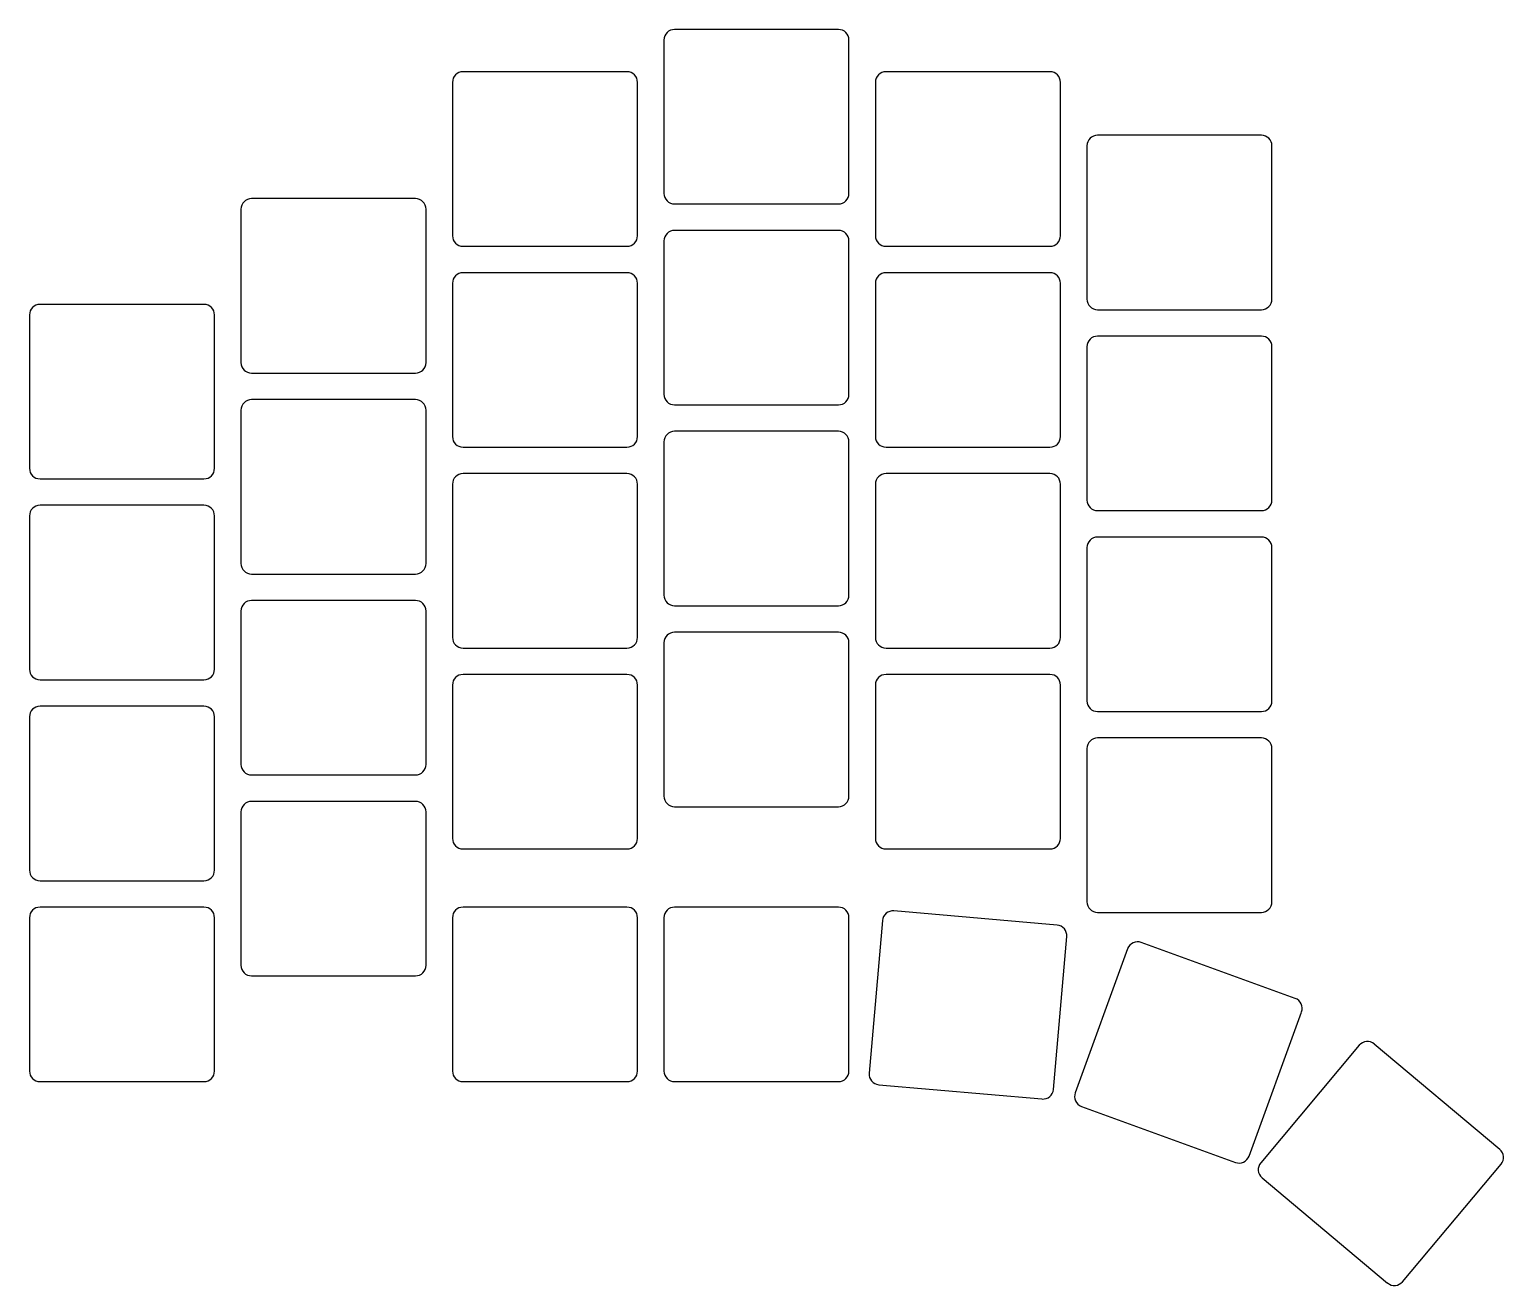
# Model space of a CAD drawing. Header units: millimetres. Extents: x 31 to 171, y -148 to -29.
import ezdxf

# ---------------------------------------------------------------- set-up
doc = ezdxf.new("R2010")
doc.units = ezdxf.units.MM

msp = doc.modelspace()

# ---------------------------------------------------------------- linework, layer by layer
for p, q in [((107.75, -28.75), (92.25, -28.75)), ((91.25, -29.75), (91.25, -44.25)), ((108.75, -44.25), (108.75, -29.75)), ((87.75, -32.75), (72.25, -32.75)), ((127.75, -32.75), (112.25, -32.75)), ((71.25, -33.75), (71.25, -48.25)), ((88.75, -48.25), (88.75, -33.75)), ((111.25, -33.75), (111.25, -48.25)), ((128.75, -48.25), (128.75, -33.75)), ((147.75, -38.75), (132.25, -38.75)), ((131.25, -39.75), (131.25, -54.25)), ((148.75, -54.25), (148.75, -39.75)), ((51.25, -45.75), (51.25, -60.25)), ((67.75, -44.75), (52.25, -44.75)), ((68.75, -60.25), (68.75, -45.75)), ((92.25, -45.25), (107.75, -45.25)), ((91.25, -48.75), (91.25, -63.25)), ((107.75, -47.75), (92.25, -47.75)), ((108.75, -63.25), (108.75, -48.75)), ((72.25, -49.25), (87.75, -49.25)), ((112.25, -49.25), (127.75, -49.25)), ((71.25, -52.75), (71.25, -67.25)), ((87.75, -51.75), (72.25, -51.75)), ((88.75, -67.25), (88.75, -52.75)), ((111.25, -52.75), (111.25, -67.25)), ((127.75, -51.75), (112.25, -51.75)), ((128.75, -67.25), (128.75, -52.75)), ((31.25, -55.75), (31.25, -70.25)), ((47.75, -54.75), (32.25, -54.75)), ((48.75, -70.25), (48.75, -55.75)), ((132.25, -55.25), (147.75, -55.25)), ((147.75, -57.75), (132.25, -57.75)), ((131.25, -58.75), (131.25, -73.25)), ((148.75, -73.25), (148.75, -58.75)), ((52.25, -61.25), (67.75, -61.25)), ((67.75, -63.75), (52.25, -63.75)), ((51.25, -64.75), (51.25, -79.25)), ((68.75, -79.25), (68.75, -64.75)), ((92.25, -64.25), (107.75, -64.25)), ((107.75, -66.75), (92.25, -66.75)), ((72.25, -68.25), (87.75, -68.25)), ((91.25, -67.75), (91.25, -82.25)), ((108.75, -82.25), (108.75, -67.75)), ((112.25, -68.25), (127.75, -68.25)), ((87.75, -70.75), (72.25, -70.75)), ((127.75, -70.75), (112.25, -70.75)), ((32.25, -71.25), (47.75, -71.25)), ((71.25, -71.75), (71.25, -86.25)), ((88.75, -86.25), (88.75, -71.75)), ((111.25, -71.75), (111.25, -86.25)), ((128.75, -86.25), (128.75, -71.75)), ((47.75, -73.75), (32.25, -73.75)), ((31.25, -74.75), (31.25, -89.25)), ((48.75, -89.25), (48.75, -74.75)), ((132.25, -74.25), (147.75, -74.25)), ((131.25, -77.75), (131.25, -92.25)), ((147.75, -76.75), (132.25, -76.75)), ((148.75, -92.25), (148.75, -77.75)), ((52.25, -80.25), (67.75, -80.25)), ((67.75, -82.75), (52.25, -82.75)), ((92.25, -83.25), (107.75, -83.25)), ((51.25, -83.75), (51.25, -98.25)), ((68.75, -98.25), (68.75, -83.75)), ((107.75, -85.75), (92.25, -85.75)), ((72.25, -87.25), (87.75, -87.25)), ((91.25, -86.75), (91.25, -101.25)), ((108.75, -101.25), (108.75, -86.75)), ((112.25, -87.25), (127.75, -87.25)), ((32.25, -90.25), (47.75, -90.25)), ((87.75, -89.75), (72.25, -89.75)), ((127.75, -89.75), (112.25, -89.75)), ((71.25, -90.75), (71.25, -105.25)), ((88.75, -105.25), (88.75, -90.75)), ((111.25, -90.75), (111.25, -105.25)), ((128.75, -105.25), (128.75, -90.75)), ((47.75, -92.75), (32.25, -92.75)), ((132.25, -93.25), (147.75, -93.25)), ((31.25, -93.75), (31.25, -108.25)), ((48.75, -108.25), (48.75, -93.75)), ((147.75, -95.75), (132.25, -95.75)), ((131.25, -96.75), (131.25, -111.25)), ((148.75, -111.25), (148.75, -96.75)), ((52.25, -99.25), (67.75, -99.25)), ((67.75, -101.75), (52.25, -101.75)), ((51.25, -102.75), (51.25, -117.25)), ((68.75, -117.25), (68.75, -102.75)), ((92.25, -102.25), (107.75, -102.25)), ((72.25, -106.25), (87.75, -106.25)), ((112.25, -106.25), (127.75, -106.25)), ((32.25, -109.25), (47.75, -109.25)), ((31.25, -112.75), (31.25, -127.25)), ((47.75, -111.75), (32.25, -111.75)), ((48.75, -127.25), (48.75, -112.75)), ((71.25, -112.75), (71.25, -127.25)), ((87.75, -111.75), (72.25, -111.75)), ((88.75, -127.25), (88.75, -112.75)), ((91.25, -112.75), (91.25, -127.25)), ((107.75, -111.75), (92.25, -111.75)), ((108.75, -127.25), (108.75, -112.75)), ((128.44, -113.46), (113, -112.11)), ((132.25, -112.25), (147.75, -112.25)), ((111.92, -113.01), (110.65, -127.46)), ((128.08, -128.99), (129.35, -114.54)), ((135.1, -115.68), (130.14, -129.31)), ((150.94, -120.38), (136.38, -115.08)), ((52.25, -118.25), (67.75, -118.25)), ((146.58, -135.29), (151.54, -121.67)), ((157.01, -124.82), (147.69, -135.93)), ((170.29, -134.66), (158.42, -124.7)), ((32.25, -128.25), (47.75, -128.25)), ((72.25, -128.25), (87.75, -128.25)), ((92.25, -128.25), (107.75, -128.25)), ((111.56, -128.54), (127, -129.89)), ((130.74, -130.59), (145.3, -135.89)), ((161.09, -147.18), (170.41, -136.07)), ((147.81, -137.34), (159.68, -147.3))]:
    msp.add_line(p, q)
for centre, start, end in [((92.25, -29.75), 90, 180), ((107.75, -29.75), 0, 90), ((72.25, -33.75), 90, 180), ((87.75, -33.75), 0, 90), ((112.25, -33.75), 90, 180), ((127.75, -33.75), 0, 90), ((132.25, -39.75), 90, 180), ((147.75, -39.75), 0, 90), ((92.25, -44.25), 180, 270), ((107.75, -44.25), 270, 0), ((52.25, -45.75), 90, 180), ((67.75, -45.75), 0, 90), ((72.25, -48.25), 180, 270), ((87.75, -48.25), 270, 0), ((92.25, -48.75), 90, 180), ((107.75, -48.75), 0, 90), ((112.25, -48.25), 180, 270), ((127.75, -48.25), 270, 0), ((72.25, -52.75), 90, 180), ((87.75, -52.75), 0, 90), ((112.25, -52.75), 90, 180), ((127.75, -52.75), 0, 90), ((132.25, -54.25), 180, 270), ((147.75, -54.25), 270, 0), ((32.25, -55.75), 90, 180), ((47.75, -55.75), 0, 90), ((132.25, -58.75), 90, 180), ((147.75, -58.75), 0, 90), ((52.25, -60.25), 180, 270), ((67.75, -60.25), 270, 0), ((52.25, -64.75), 90, 180), ((67.75, -64.75), 0, 90), ((92.25, -63.25), 180, 270), ((107.75, -63.25), 270, 0), ((92.25, -67.75), 90, 180), ((107.75, -67.75), 0, 90), ((72.25, -67.25), 180, 270), ((87.75, -67.25), 270, 0), ((112.25, -67.25), 180, 270), ((127.75, -67.25), 270, 0), ((32.25, -70.25), 180, 270), ((47.75, -70.25), 270, 0), ((72.25, -71.75), 90, 180), ((87.75, -71.75), 0, 90), ((112.25, -71.75), 90, 180), ((127.75, -71.75), 0, 90), ((32.25, -74.75), 90, 180), ((47.75, -74.75), 0, 90), ((132.25, -73.25), 180, 270), ((147.75, -73.25), 270, 0), ((132.25, -77.75), 90, 180), ((147.75, -77.75), 0, 90), ((52.25, -79.25), 180, 270), ((67.75, -79.25), 270, 0), ((52.25, -83.75), 90, 180), ((67.75, -83.75), 0, 90), ((92.25, -82.25), 180, 270), ((107.75, -82.25), 270, 0), ((72.25, -86.25), 180, 270), ((87.75, -86.25), 270, 0), ((92.25, -86.75), 90, 180), ((107.75, -86.75), 0, 90), ((112.25, -86.25), 180, 270), ((127.75, -86.25), 270, 0), ((32.25, -89.25), 180, 270), ((47.75, -89.25), 270, 0), ((72.25, -90.75), 90, 180), ((87.75, -90.75), 0, 90), ((112.25, -90.75), 90, 180), ((127.75, -90.75), 0, 90), ((32.25, -93.75), 90, 180), ((47.75, -93.75), 0, 90), ((132.25, -92.25), 180, 270), ((147.75, -92.25), 270, 0), ((132.25, -96.75), 90, 180), ((147.75, -96.75), 0, 90), ((52.25, -98.25), 180, 270), ((67.75, -98.25), 270, 0), ((52.25, -102.75), 90, 180), ((67.75, -102.75), 0, 90), ((92.25, -101.25), 180, 270), ((107.75, -101.25), 270, 0), ((72.25, -105.25), 180, 270), ((87.75, -105.25), 270, 0), ((112.25, -105.25), 180, 270), ((127.75, -105.25), 270, 0), ((32.25, -108.25), 180, 270), ((47.75, -108.25), 270, 0), ((132.25, -111.25), 180, 270), ((147.75, -111.25), 270, 0), ((32.25, -112.75), 90, 180), ((47.75, -112.75), 0, 90), ((72.25, -112.75), 90, 180), ((87.75, -112.75), 0, 90), ((92.25, -112.75), 90, 180), ((107.75, -112.75), 0, 90), ((112.91, -113.1), 85, 175), ((128.35, -114.45), 355, 85), ((136.04, -116.02), 70, 160), ((52.25, -117.25), 180, 270), ((67.75, -117.25), 270, 0), ((150.6, -121.32), 340, 70), ((157.77, -125.46), 50, 140), ((32.25, -127.25), 180, 270), ((47.75, -127.25), 270, 0), ((72.25, -127.25), 180, 270), ((87.75, -127.25), 270, 0), ((92.25, -127.25), 180, 270), ((107.75, -127.25), 270, 0), ((111.65, -127.55), 175, 265), ((127.09, -128.9), 265, 355), ((131.08, -129.65), 160, 250), ((169.65, -135.43), 320, 50), ((145.64, -134.95), 250, 340), ((148.45, -136.57), 140, 230), ((160.33, -146.53), 230, 320)]:
    msp.add_arc(centre, 1, start, end)

doc.saveas('drawing.dxf')
